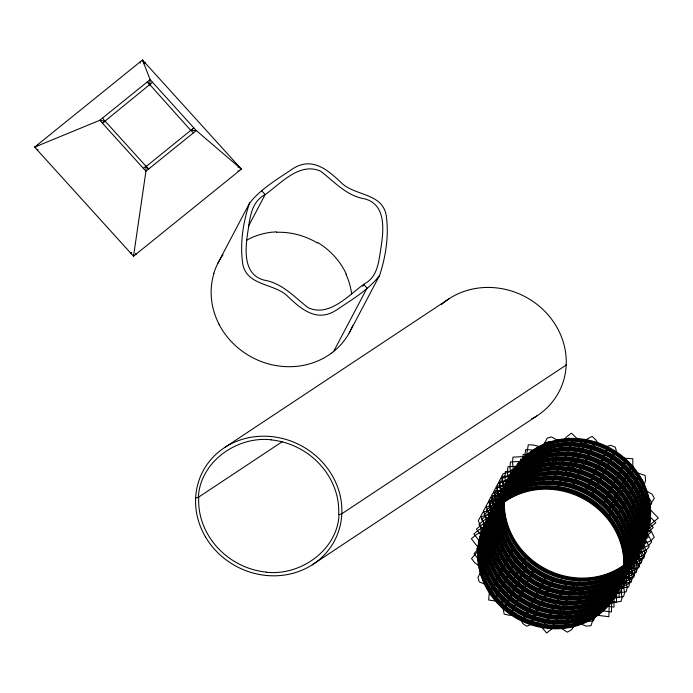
<?xml version="1.0" encoding="UTF-8"?>
<svg xmlns="http://www.w3.org/2000/svg" width="693" height="693" viewBox="0 0 693 693"><rect width="100%" height="100%" fill="white"/><g stroke="black" fill="none" stroke-linecap="round" stroke-linejoin="round"><path stroke-width="1.04" d="M133.532 255.093L133.524 256.237L241.381 169.127L142.507 59.988L34.65 147.107L133.524 256.237L145.937 171.206L146.015 166.277L105.111 121.128L102.408 123.172L105.111 121.128M195.625 498.215L198.371 497.297C200.069 461.668 237.171 435.88 271.188 439.795M142.394 61.348L142.507 59.988L150.13 79.626L196.266 130.553L241.381 169.127L240.047 169.135M146.015 166.277L148.7 168.979L146.015 166.277L143.312 168.321M379.582 275.433C385.923 256.089 389.189 234.918 386.079 214.657C381.938 193.555 355.959 195.625 342.472 183.87C327.503 169.508 311.322 155.189 290.592 170.244C276.091 180.015 259.962 189.466 249.333 203.569C242.992 222.921 239.726 244.092 242.827 264.354C246.977 285.455 272.947 283.376 286.443 295.131C301.403 309.502 317.593 323.822 338.314 308.766C352.815 298.995 368.945 289.544 379.582 275.433L349.194 333.038M217.888 263.21L249.671 202.91M248.579 226.005L265.15 194.577C280.934 183.454 299.584 161.712 320.686 171.232C334.494 181.878 346.517 195.868 364.761 198.874C387.612 204.92 383.307 233.151 380.474 250.909C378.612 263.08 376.888 277.252 364.717 283.662C348.622 294.897 329.764 317.385 308.22 307.779C294.412 297.132 282.397 283.142 264.146 280.137C241.303 274.09 245.608 245.859 248.432 228.101C250.13 215.393 252.512 201.065 265.15 194.577L261.85 190.939M362.76 286.33L363.756 284.433L367.056 288.071L333.61 351.507L331.453 353.17M152.547 82.294L104.851 121.232L99.792 120.279L34.65 147.107L35.984 147.314M238.054 167.299L238.964 166.459M333.61 351.507L335.689 349.757A74.844 68.893 27.8 0 0 352.676 325.762M145.972 166.623L193.849 127.893L190.939 130.57L147.366 81.861L149.653 85.048L150.13 79.626L99.792 120.279L145.937 171.206L196.266 130.553L190.774 130.431L193.503 132.787M37.266 149.991L37.942 149.48M131.583 252.841L130.908 253.352L131.566 252.928M544.403 443.763L540.332 446.794L533.835 445.097L528.283 444.767L526.212 457.12L522.565 460.646A74.402 68.494 27.8 0 0 556.245 578.386A74.402 68.494 27.8 0 0 646.361 500.493A74.402 68.494 27.8 0 0 525.848 457.804L522.201 461.33A74.402 68.494 27.8 0 0 555.881 579.071A74.402 68.494 27.8 0 0 645.997 501.178A74.402 68.494 27.8 0 0 525.493 458.489L521.838 462.014A74.402 68.494 27.8 0 0 555.517 579.755A74.402 68.494 27.8 0 0 645.642 501.862A74.402 68.494 27.8 0 0 525.129 459.173L521.474 462.699A74.402 68.494 27.8 0 0 555.162 580.439A74.402 68.494 27.8 0 0 645.278 502.546A74.402 68.494 27.8 0 0 524.766 459.857L521.119 463.392A74.402 68.494 27.8 0 0 554.798 581.132A74.402 68.494 27.8 0 0 644.914 503.231A74.402 68.494 27.8 0 0 524.402 460.542L520.755 464.076A74.402 68.494 27.8 0 0 554.435 581.817A74.402 68.494 27.8 0 0 644.559 503.915A74.402 68.494 27.8 0 0 524.047 461.235L510.438 461.936L509.927 467.169L510.698 473.492L506.886 476.81L500.641 478.534L498.588 482.302L501.108 488.314L501.212 493.494L495.798 496.794L491.614 500.346L499.783 510.845L491.787 520.14L495.053 524.358L500.398 528.447L500.892 533.48L498.258 539.111L499.462 543.433L505.673 546.075L510.022 549.644L508.896 561.599L522.115 563.582L524.436 575.753L529.495 576.853L536.018 576.117L540.358 579.175L543.009 585.135L546.959 587.829L552.91 585.42L558.48 584.658L566.909 594.603L576.793 586.806L587.577 593.762L591.709 591.424L595.27 586.33L600.242 585.204L606.496 587.716L611.243 587.292L613.166 581.366L615.904 576.628L629.149 578.326L629.417 565.713L634.805 563.894L641.302 563.019L642.472 558.653L640.817 552.434L642.766 547.972L648.648 545.443L651.732 541.952L646.136 530.803L655.821 522.791L646.725 513.392L648.379 508.315L651.818 503.135L649.618 499.038L643.788 495.642L641.268 491.12L643.043 485.152L642.671 480.258L630.292 476.204L630.275 463.565L617.593 462.768L614.526 458.16L612.733 451.957L608.385 450.155L602.087 451.741L596.907 450.511L593.451 444.889L589.544 441.181L578.577 447.21L568.866 437.959L564.5 441.311L560.204 445.85L554.798 444.949L548.899 441.666L544.637 443M225.112 447.228L449.506 298.475M198.371 497.297L282.519 441.519M312.318 564.778L536.711 416.025M565.505 365.263L566.198 365.038L341.805 513.782L339.05 514.7C337.361 550.329 300.251 576.117 266.233 572.201M276.429 231.843L271.145 232.276A70.166 64.588 27.8 0 0 246.474 240.306M317.784 242.541L322.332 245.513A70.175 64.596 27.8 0 1 343.875 269.317L346.301 274.012M237.933 170.773L238.617 171.362M135.603 253.421L136.287 254.01M139.743 62.223L140.315 63.02M102.555 118.044L104.851 121.232M501.264 504.435A74.402 68.494 27.8 0 1 621.777 547.124A74.402 68.494 27.8 0 1 531.661 625.017A74.402 68.494 27.8 0 1 497.972 507.276L501.628 503.75A74.402 68.494 27.8 0 1 622.141 546.439A74.402 68.494 27.8 0 1 532.016 624.332A74.402 68.494 27.8 0 1 498.336 506.592L501.983 503.066A74.402 68.494 27.8 0 1 622.496 545.755A74.402 68.494 27.8 0 1 532.38 623.648A74.402 68.494 27.8 0 1 498.7 505.907L502.347 502.382A74.402 68.494 27.8 0 1 622.86 545.062A74.402 68.494 27.8 0 1 532.744 622.964A74.402 68.494 27.8 0 1 499.064 505.223L502.711 501.689A74.402 68.494 27.8 0 1 623.224 544.377A74.402 68.494 27.8 0 1 533.099 622.279A74.402 68.494 27.8 0 1 499.419 504.539L503.075 501.004A74.402 68.494 27.8 0 1 623.587 543.693A74.402 68.494 27.8 0 1 533.463 621.586A74.402 68.494 27.8 0 1 499.783 503.846L503.43 500.32L505.509 487.976L511.053 488.305L517.558 490.003L521.621 486.962L524.384 481.401L528.655 480.067L534.546 483.35L539.96 484.251L544.248 479.712L548.613 476.368L558.333 485.611L569.299 479.591L573.198 483.29L576.654 488.911L581.843 490.15L588.14 488.565L592.48 490.358L594.282 496.56L597.34 501.178L610.022 501.966L610.048 514.604L622.427 518.659L622.799 523.553L621.015 529.521L623.535 534.043L629.365 537.439L631.566 541.536L628.127 546.716L626.472 551.801L635.568 561.2L625.883 569.204L631.488 580.353L628.404 583.844L622.513 586.373L620.564 590.834L622.227 597.063L621.049 601.429L614.552 602.295L609.164 604.114L608.896 616.735L595.651 615.029L592.922 619.776L590.999 625.701L586.252 626.117L579.998 623.605L575.025 624.731L571.465 629.833L567.333 632.163L556.54 625.216L546.656 633.012L538.236 623.068L532.666 623.821L526.706 626.229L522.765 623.544L520.114 617.576L515.774 614.526L509.251 615.263L504.192 614.154L501.862 601.983L488.643 600.008L489.778 588.054L485.421 584.485L479.218 581.843L478.005 577.512L480.639 571.881L480.154 566.857L474.809 562.759L471.535 558.549L479.539 549.246L471.37 538.756L475.545 535.204L480.959 531.903L480.855 526.715L478.335 520.703L480.388 516.935L486.642 515.22L490.445 511.893L489.682 505.569L490.194 500.337L503.794 499.636A74.402 68.494 27.8 0 1 624.306 542.324A74.402 68.494 27.8 0 1 534.19 620.218A74.402 68.494 27.8 0 1 500.511 502.477L504.157 498.951A74.402 68.494 27.8 0 1 624.67 541.64A74.402 68.494 27.8 0 1 534.546 619.533A74.402 68.494 27.8 0 1 500.866 501.793L504.521 498.267A74.402 68.494 27.8 0 1 625.034 540.947A74.402 68.494 27.8 0 1 534.909 618.849A74.402 68.494 27.8 0 1 501.23 501.108L504.876 497.574A74.402 68.494 27.8 0 1 625.389 540.263A74.402 68.494 27.8 0 1 535.273 618.165A74.402 68.494 27.8 0 1 501.593 500.424L505.24 496.89A74.402 68.494 27.8 0 1 625.753 539.578A74.402 68.494 27.8 0 1 535.637 617.472A74.402 68.494 27.8 0 1 501.949 499.731L505.604 496.205A74.402 68.494 27.8 0 1 626.117 538.894A74.402 68.494 27.8 0 1 535.992 616.787A74.402 68.494 27.8 0 1 502.312 499.047L505.968 495.521L508.038 483.177L513.591 483.506L520.088 485.204L524.151 482.163L526.923 476.602L531.185 475.268L537.084 478.551L542.489 479.452L546.777 474.913L551.143 471.569L560.862 480.812L571.829 474.783L575.727 478.491L579.183 484.112L584.372 485.343L590.67 483.757L595.01 485.559L596.812 491.761L599.869 496.379L612.56 497.167L612.577 509.805L624.956 513.86L625.329 518.754L623.544 524.722L626.065 529.244L631.895 532.64L634.104 536.737L630.665 541.917L629.001 546.994L638.106 556.401L628.412 564.405L634.017 575.554L630.933 579.045L625.043 581.574L623.094 586.035L624.757 592.264L623.579 596.621L617.091 597.496L611.694 599.315L611.434 611.936L598.189 610.23L595.452 614.977L593.529 620.893L588.781 621.318L582.527 618.806L577.555 619.932L573.995 625.034L569.863 627.364L559.069 620.417L549.194 628.205L540.765 618.269L535.195 619.022L529.244 621.43L525.294 618.736L522.643 612.777L518.303 609.727L511.78 610.455L506.722 609.355L504.4 597.184L491.172 595.2L492.307 583.246L487.95 579.677L481.748 577.044L480.535 572.713L483.168 567.082L482.683 562.058L477.338 557.96L474.064 553.742L482.068 544.447L473.899 533.957L478.075 530.396L483.489 527.104L483.385 521.916L480.864 515.904L482.926 512.136L489.171 510.42L492.983 507.094L492.212 500.77L492.723 495.538L506.323 494.837A74.402 68.494 27.8 0 1 626.836 537.525A74.402 68.494 27.8 0 1 536.72 615.419A74.402 68.494 27.8 0 1 503.04 497.678L506.687 494.152A74.402 68.494 27.8 0 1 627.2 536.832A74.402 68.494 27.8 0 1 537.084 614.734A74.402 68.494 27.8 0 1 503.395 496.994L507.051 493.459A74.402 68.494 27.8 0 1 627.563 536.148A74.402 68.494 27.8 0 1 537.439 614.05A74.402 68.494 27.8 0 1 503.759 496.309L507.415 492.775A74.402 68.494 27.8 0 1 627.919 535.464A74.402 68.494 27.8 0 1 537.803 613.357A74.402 68.494 27.8 0 1 504.123 495.616L507.77 492.091A74.402 68.494 27.8 0 1 628.282 534.779A74.402 68.494 27.8 0 1 538.166 612.673A74.402 68.494 27.8 0 1 504.487 494.932L508.134 491.406A74.402 68.494 27.8 0 1 628.646 534.095A74.402 68.494 27.8 0 1 538.53 611.988A74.402 68.494 27.8 0 1 504.842 494.248L508.497 490.722L510.568 478.369L516.12 478.698L522.617 480.405L526.68 477.364L529.452 471.803L533.714 470.469L539.613 473.752L545.019 474.653L549.315 470.114L553.672 466.761L563.392 476.013L574.358 469.984L578.265 473.691L581.722 479.313L586.902 480.544L593.199 478.958L597.539 480.76L599.341 486.962L602.408 491.571L615.089 492.368L615.107 505.006L627.486 509.06L627.858 513.955L626.074 519.923L628.594 524.445L634.424 527.841L636.633 531.938L633.194 537.118L631.531 542.195L640.635 551.593L630.951 559.606L636.546 570.755L633.463 574.246L627.581 576.775L625.632 581.236L627.286 587.456L626.117 591.822L619.62 592.697L614.232 594.516L613.963 607.129L600.718 605.431L597.981 610.169L596.058 616.094L591.311 616.519L585.057 614.007L580.084 615.133L576.524 620.226L572.392 622.565L561.599 615.618L551.723 623.405L543.295 613.461L537.725 614.223L531.774 616.631L527.823 613.937L525.173 607.978L520.833 604.92L514.31 605.656L509.251 604.556L506.93 592.385L493.711 590.401L494.837 578.447L490.488 574.878L484.277 572.236L483.064 567.913L485.698 562.283L485.213 557.25L479.868 553.161L476.593 548.943L484.598 539.648L476.429 529.149L480.604 525.597L486.027 522.297L485.914 517.117L483.402 511.105L485.455 507.337L491.701 505.613L495.512 502.295L494.741 495.971L495.252 490.739L508.861 490.038A74.402 68.494 27.8 0 1 629.365 532.718A74.402 68.494 27.8 0 1 539.249 610.62A74.402 68.494 27.8 0 1 505.569 492.879L509.216 489.345A74.402 68.494 27.8 0 1 629.729 532.033A74.402 68.494 27.8 0 1 539.613 609.935A74.402 68.494 27.8 0 1 505.933 492.195L509.58 488.66A74.402 68.494 27.8 0 1 630.093 531.349A74.402 68.494 27.8 0 1 539.977 609.242A74.402 68.494 27.8 0 1 506.288 491.502L509.944 487.976A74.402 68.494 27.8 0 1 630.457 530.665A74.402 68.494 27.8 0 1 540.332 608.558A74.402 68.494 27.8 0 1 506.652 490.817L510.308 487.292A74.402 68.494 27.8 0 1 630.812 529.98A74.402 68.494 27.8 0 1 540.696 607.874A74.402 68.494 27.8 0 1 507.016 490.133L510.663 486.607A74.402 68.494 27.8 0 1 631.176 529.296A74.402 68.494 27.8 0 1 541.06 607.189A74.402 68.494 27.8 0 1 507.38 489.449L511.027 485.923L513.097 473.57L518.65 473.899L525.147 475.597L529.218 472.565L531.981 467.004L536.243 465.67L542.143 468.953L547.548 469.854L551.845 465.306L556.21 461.962L565.921 471.205L576.888 465.185L580.795 468.892L584.251 474.514L589.431 475.745L595.729 474.159L600.077 475.961L601.879 482.155L604.937 486.772L617.619 487.569L617.636 500.207L630.015 504.261L630.387 509.156L628.612 515.124L631.132 519.637L636.962 523.042L639.163 527.139L635.724 532.319L634.069 537.396L643.165 546.794L633.48 554.807L639.076 565.947L635.992 569.438L630.11 571.976L628.161 576.437L629.824 582.657L628.646 587.023L622.149 587.898L616.761 589.717L616.493 602.33L603.248 600.623L600.51 605.37L598.596 611.295L593.84 611.72L587.586 609.199L582.622 610.334L579.053 615.427L574.93 617.766L564.137 610.81L554.253 618.606L545.824 608.662L540.254 609.424L534.303 611.832L530.362 609.138L527.702 603.179L523.371 600.121L516.839 600.857L511.78 599.757L509.459 587.577L496.24 585.602L497.375 573.648L493.018 570.079L486.807 567.437L485.602 563.114L488.236 557.484L487.742 552.451L482.406 548.354L479.132 544.144L487.127 534.849L478.958 524.35L483.142 520.798L488.556 517.498L488.452 512.318L485.932 506.306L487.985 502.538L494.23 500.814L498.042 497.496L497.271 491.164L497.782 485.94L511.391 485.23A74.402 68.494 27.8 0 1 631.903 527.919A74.402 68.494 27.8 0 1 541.779 605.821A74.402 68.494 27.8 0 1 508.099 488.08L511.746 484.546A74.402 68.494 27.8 0 1 632.259 527.234A74.402 68.494 27.8 0 1 542.143 605.128A74.402 68.494 27.8 0 1 508.463 487.387L512.11 483.861A74.402 68.494 27.8 0 1 632.622 526.55A74.402 68.494 27.8 0 1 542.506 604.443A74.402 68.494 27.8 0 1 508.827 486.703L512.473 483.177A74.402 68.494 27.8 0 1 632.986 525.866A74.402 68.494 27.8 0 1 542.862 603.759A74.402 68.494 27.8 0 1 509.182 486.018L512.837 482.493A74.402 68.494 27.8 0 1 633.35 525.181A74.402 68.494 27.8 0 1 543.225 603.075A74.402 68.494 27.8 0 1 509.546 485.334L513.192 481.808A74.402 68.494 27.8 0 1 633.705 524.488A74.402 68.494 27.8 0 1 543.589 602.39A74.402 68.494 27.8 0 1 509.909 484.65L513.556 481.115L515.627 468.771L521.179 469.1L527.676 470.798L531.748 467.766L534.511 462.196L538.773 460.862L544.672 464.145L550.077 465.046L554.374 460.507L558.74 457.163L568.451 466.406L579.426 460.386L583.324 464.093L586.78 469.707L591.969 470.945L598.267 469.36L602.607 471.162L604.409 477.356L607.466 481.973L620.148 482.77L620.174 495.408L632.544 499.462L632.917 504.348L631.141 510.325L633.662 514.838L639.492 518.243L641.692 522.34L638.253 527.52L636.598 532.596L645.694 541.995L636.009 550.008L641.605 561.148L638.53 564.639L632.64 567.177L630.691 571.63L632.354 577.858L631.176 582.224L624.679 583.099L619.291 584.909L619.022 597.531L605.777 595.824L603.04 600.571L601.126 606.496L596.378 606.912L590.115 604.4L585.152 605.526L581.592 610.628L577.46 612.958L566.666 606.011L556.782 613.807L548.354 603.863L542.784 604.625L536.832 607.025L532.891 604.339L530.232 598.371L525.9 595.322L519.378 596.058L514.31 594.949L511.988 582.778L498.769 580.803L499.904 568.849L495.547 565.28L489.336 562.638L488.132 558.307L490.765 552.685L490.28 547.652L484.935 543.555L481.661 539.345L489.656 530.05L481.496 519.551L485.672 515.999L491.086 512.699L490.982 507.51L488.461 501.507L490.514 497.73L496.768 496.015L500.571 492.697L499.8 486.365L500.32 481.141L513.92 480.431A74.402 68.494 27.8 0 1 634.433 523.12A74.402 68.494 27.8 0 1 544.308 601.013A74.402 68.494 27.8 0 1 510.628 483.272L514.284 479.747A74.402 68.494 27.8 0 1 634.797 522.435A74.402 68.494 27.8 0 1 544.672 600.329A74.402 68.494 27.8 0 1 510.992 482.588L514.639 479.062A74.402 68.494 27.8 0 1 635.152 521.751A74.402 68.494 27.8 0 1 545.036 599.644A74.402 68.494 27.8 0 1 511.356 481.904L515.003 478.378A74.402 68.494 27.8 0 1 635.516 521.067A74.402 68.494 27.8 0 1 545.4 598.96A74.402 68.494 27.8 0 1 511.711 481.219L515.367 477.694A74.402 68.494 27.8 0 1 635.879 520.374A74.402 68.494 27.8 0 1 545.755 598.276A74.402 68.494 27.8 0 1 512.075 480.535L515.731 477.001A74.402 68.494 27.8 0 1 636.235 519.689A74.402 68.494 27.8 0 1 546.119 597.591A74.402 68.494 27.8 0 1 512.439 479.851L516.086 476.316L518.165 463.972L523.709 464.301L530.214 465.999L534.277 462.959L537.04 457.397L541.302 456.063L547.201 459.346L552.616 460.247L556.903 455.708L561.269 452.364L570.989 461.607L581.955 455.587L585.854 459.294L589.31 464.908L594.499 466.146L600.796 464.561L605.136 466.354L606.938 472.557L609.996 477.174L622.678 477.971L622.704 490.609L635.083 494.663L635.446 499.549L633.671 505.526L636.191 510.039L642.021 513.444L644.221 517.532L640.782 522.713L639.128 527.797L648.224 537.196L638.539 545.209L644.144 556.349L641.06 559.84L635.169 562.37L633.22 566.831L634.883 573.059L633.705 577.425L627.208 578.291L621.82 580.11L621.552 592.732L608.307 591.025L605.569 595.772L603.655 601.697L598.908 602.113L592.645 599.601L587.681 600.727L584.121 605.829L579.989 608.159L569.196 601.212L559.312 609.008L550.892 599.064L545.322 599.826L539.362 602.226L535.42 599.54L532.77 593.572L528.43 590.523L521.907 591.259L516.848 590.15L514.518 577.979L501.299 576.004L502.434 564.05L498.076 560.481L491.874 557.839L490.661 553.508L493.295 547.877L492.81 542.853L487.465 538.756L484.19 534.546L492.195 525.242L484.026 514.752L488.201 511.2L493.615 507.9L493.511 502.711L490.99 496.708L493.044 492.931L499.298 491.216L503.101 487.889L502.33 481.566L502.849 476.342L516.45 475.632A74.402 68.494 27.8 0 1 636.962 518.321A74.402 68.494 27.8 0 1 546.846 596.214A74.402 68.494 27.8 0 1 513.158 478.473L516.813 474.948A74.402 68.494 27.8 0 1 637.326 517.636A74.402 68.494 27.8 0 1 547.201 595.53A74.402 68.494 27.8 0 1 513.522 477.789L517.177 474.263A74.402 68.494 27.8 0 1 637.681 516.952A74.402 68.494 27.8 0 1 547.565 594.845A74.402 68.494 27.8 0 1 513.885 477.105L517.532 473.579A74.402 68.494 27.8 0 1 638.045 516.259A74.402 68.494 27.8 0 1 547.929 594.161A74.402 68.494 27.8 0 1 514.249 476.42L517.896 472.886A74.402 68.494 27.8 0 1 638.409 515.575A74.402 68.494 27.8 0 1 548.293 593.477A74.402 68.494 27.8 0 1 514.604 475.736L518.26 472.202A74.402 68.494 27.8 0 1 638.773 514.89A74.402 68.494 27.8 0 1 548.648 592.784A74.402 68.494 27.8 0 1 514.968 475.043L518.624 471.517L520.694 459.173L526.238 459.502L532.744 461.2L536.806 458.16L539.57 452.598L543.84 451.264L549.731 454.547L555.145 455.448L559.433 450.909L563.799 447.565L573.518 456.808L584.485 450.788L588.383 454.487L591.839 460.109L597.028 461.347L603.326 459.762L607.666 461.555L609.468 467.758L612.525 472.375L625.207 473.163L625.233 485.802L637.612 489.856L637.984 494.75L636.2 500.718L638.721 505.24L644.551 508.636L646.751 512.733L643.312 517.914L641.657 522.998L650.753 532.397L641.068 540.401L646.673 551.55L643.589 555.041L637.699 557.57L635.75 562.032L637.413 568.26L636.235 572.626L629.746 573.492L624.35 575.311L624.081 587.933L610.845 586.226L608.107 590.973L606.184 596.898L601.437 597.314L595.183 594.802L590.211 595.928L586.65 601.03L582.518 603.36L571.725 596.413L561.841 604.209L553.421 594.265L547.851 595.018L541.891 597.427L537.95 594.741L535.299 588.773L530.959 585.724L524.436 586.46L519.378 585.351L517.056 573.18L503.828 571.197L504.963 559.251L500.606 555.682L494.404 553.04L493.191 548.709L495.824 543.078L495.339 538.054L489.994 533.957L486.72 529.747L494.724 520.443L486.555 509.953L490.731 506.401L496.145 503.101L496.041 497.912L493.52 491.9L495.582 488.132L501.827 486.417L505.639 483.09L504.868 476.767L505.379 471.535L518.979 470.833A74.402 68.494 27.8 0 1 639.492 513.522A74.402 68.494 27.8 0 1 549.376 591.415A74.402 68.494 27.8 0 1 515.696 473.674L519.343 470.149A74.402 68.494 27.8 0 1 639.856 512.837A74.402 68.494 27.8 0 1 549.74 590.731A74.402 68.494 27.8 0 1 516.051 472.99L519.707 469.464A74.402 68.494 27.8 0 1 640.219 512.144A74.402 68.494 27.8 0 1 550.095 590.046A74.402 68.494 27.8 0 1 516.415 472.305L520.062 468.771A74.402 68.494 27.8 0 1 640.575 511.46A74.402 68.494 27.8 0 1 550.459 589.362A74.402 68.494 27.8 0 1 516.779 471.621L520.426 468.087A74.402 68.494 27.8 0 1 640.938 510.776A74.402 68.494 27.8 0 1 550.822 588.669A74.402 68.494 27.8 0 1 517.143 470.928L520.789 467.403A74.402 68.494 27.8 0 1 641.302 510.091A74.402 68.494 27.8 0 1 551.178 587.985A74.402 68.494 27.8 0 1 517.498 470.244L521.153 466.718L523.224 454.374L528.776 454.703L535.273 456.401L539.336 453.361L542.108 447.799L546.37 446.465L552.269 449.748L557.674 450.649L561.962 446.11L566.328 442.766L576.048 452.009L587.014 445.98L590.912 449.688L594.377 455.31L599.558 456.54L605.855 454.954L610.195 456.756L611.997 462.959L615.063 467.567L627.745 468.364L627.763 481.003L640.141 485.057L640.514 489.951L638.729 495.919L641.25 500.441L647.08 503.837L649.289 507.934L645.85 513.115L644.187 518.191L653.291 527.598L643.598 535.602L649.202 546.751L646.119 550.242L640.237 552.771L638.288 557.233L639.942 563.461L638.773 567.818L632.276 568.693L626.888 570.512L626.619 583.134L613.374 581.427L610.637 586.174L608.714 592.091L603.967 592.515L597.712 590.003L592.74 591.129L589.18 596.231L585.048 598.561L574.254 591.614L564.379 599.402L555.951 589.466L550.381 590.219L544.429 592.628L540.479 589.934L537.829 583.974L533.489 580.925L526.966 581.652L521.907 580.552L519.585 568.381L506.358 566.398L507.493 554.443L503.144 550.874L496.933 548.241L495.72 543.91L498.354 538.279L497.869 533.255L492.524 529.157L489.249 524.939L497.253 515.644L489.085 505.154L493.26 501.593L498.683 498.293L498.57 493.113L496.049 487.101L498.111 483.333L504.357 481.618L508.168 478.291L507.397 471.968L507.908 466.735L521.508 466.034A74.402 68.494 27.8 0 1 642.021 508.723A74.402 68.494 27.8 0 1 551.905 586.616A74.402 68.494 27.8 0 1 518.225 468.875L521.872 465.35A74.402 68.494 27.8 0 1 642.385 508.03A74.402 68.494 27.8 0 1 552.269 585.931A74.402 68.494 27.8 0 1 518.589 468.191L522.236 464.656A74.402 68.494 27.8 0 1 642.749 507.345A74.402 68.494 27.8 0 1 552.624 585.247A74.402 68.494 27.8 0 1 518.944 467.506L522.6 463.972A74.402 68.494 27.8 0 1 643.113 506.661A74.402 68.494 27.8 0 1 552.988 584.554A74.402 68.494 27.8 0 1 519.308 466.813L522.955 463.288A74.402 68.494 27.8 0 1 643.468 505.977A74.402 68.494 27.8 0 1 553.352 583.87A74.402 68.494 27.8 0 1 519.672 466.129L523.319 462.603A74.402 68.494 27.8 0 1 643.832 505.292A74.402 68.494 27.8 0 1 553.716 583.185A74.402 68.494 27.8 0 1 520.036 465.445L523.683 461.919L525.753 449.566L531.306 449.896L537.803 451.602L541.865 448.562L547.167 438.193L551.429 436.867L557.328 440.15L562.733 441.051L567.03 436.503L571.396 433.16L581.106 442.403L592.073 436.382L595.98 440.09L599.436 445.712L604.625 446.942L610.923 445.356L615.263 447.158L617.065 453.352L620.122 457.969L632.804 458.766L632.822 471.405L645.2 475.459L645.573 480.353L643.797 486.321L646.318 490.835L652.148 494.239L654.348 498.336L650.909 503.516L649.254 508.593L658.35 517.992L648.665 526.004L654.261 537.144L651.186 540.635L645.296 543.173L643.347 547.635L645.01 553.854L643.832 558.22L637.335 559.095L631.947 560.914L631.678 573.527L618.433 571.82L615.696 576.567L613.781 582.492L609.026 582.917L602.771 580.396L597.808 581.531L594.239 586.625L590.115 588.963L579.322 582.007L569.438 589.804L561.009 579.859L555.44 580.621L549.488 583.021L545.547 580.336L542.888 574.367L538.556 571.318L532.033 572.054L526.966 570.954L524.644 558.775L511.425 556.8L512.56 544.845L508.203 541.276L501.992 538.634L500.788 534.303L503.421 528.681L502.927 523.648L497.591 519.551L494.317 515.341L502.312 506.046L494.152 495.547L498.328 491.995L503.742 488.695L503.638 483.515L501.117 477.503L503.17 473.735L509.424 472.011L513.227 468.693L512.456 462.361L512.976 457.137L526.576 456.427A74.402 68.494 27.8 0 1 647.089 499.116A74.402 68.494 27.8 0 1 556.964 577.018A74.402 68.494 27.8 0 1 523.284 459.277L526.94 455.743A74.402 68.494 27.8 0 1 647.444 498.432A74.402 68.494 27.8 0 1 557.328 576.325A74.402 68.494 27.8 0 1 523.648 458.584L527.295 455.058A74.402 68.494 27.8 0 1 647.808 497.747A74.402 68.494 27.8 0 1 557.692 575.64A74.402 68.494 27.8 0 1 524.012 457.9L527.659 454.374A74.402 68.494 27.8 0 1 648.172 497.063A74.402 68.494 27.8 0 1 558.056 574.956A74.402 68.494 27.8 0 1 524.367 457.215L528.023 453.69A74.402 68.494 27.8 0 1 648.535 496.379A74.402 68.494 27.8 0 1 558.411 574.272A74.402 68.494 27.8 0 1 524.731 456.531M441.328 304.669A74.402 68.494 27.8 0 1 550.528 317.827A74.402 68.494 27.8 0 1 531.366 419.118M271.188 439.899A70.686 64.345 31.2 0 1 338.669 514.648M266.233 572.097A70.686 64.345 31.2 0 1 198.752 497.349M331.445 353.153A74.844 68.893 27.8 0 1 295.313 366.484M295.305 366.45A74.246 68.347 27.8 0 1 243.312 351.983A74.844 68.893 27.8 0 1 218.867 324.038M218.979 324.116A74.246 68.347 27.8 0 1 213.981 273.285M213.868 273.181A74.844 68.893 27.8 0 1 223.016 254.79M345.911 274.159A69.517 63.808 30.6 0 1 351.654 294.005M276.481 232.285A69.517 63.435 27.8 0 1 317.472 243.044M144.924 62.656L143.841 63.687L144.924 62.656M38.054 145.643L37.413 144.872L37.985 145.669M205.466 536.884A74.402 68.494 27.8 0 0 332.181 544.785A74.402 68.494 27.8 0 0 268.494 436.33A74.402 68.494 27.8 0 0 205.466 536.884"/></g></svg>
